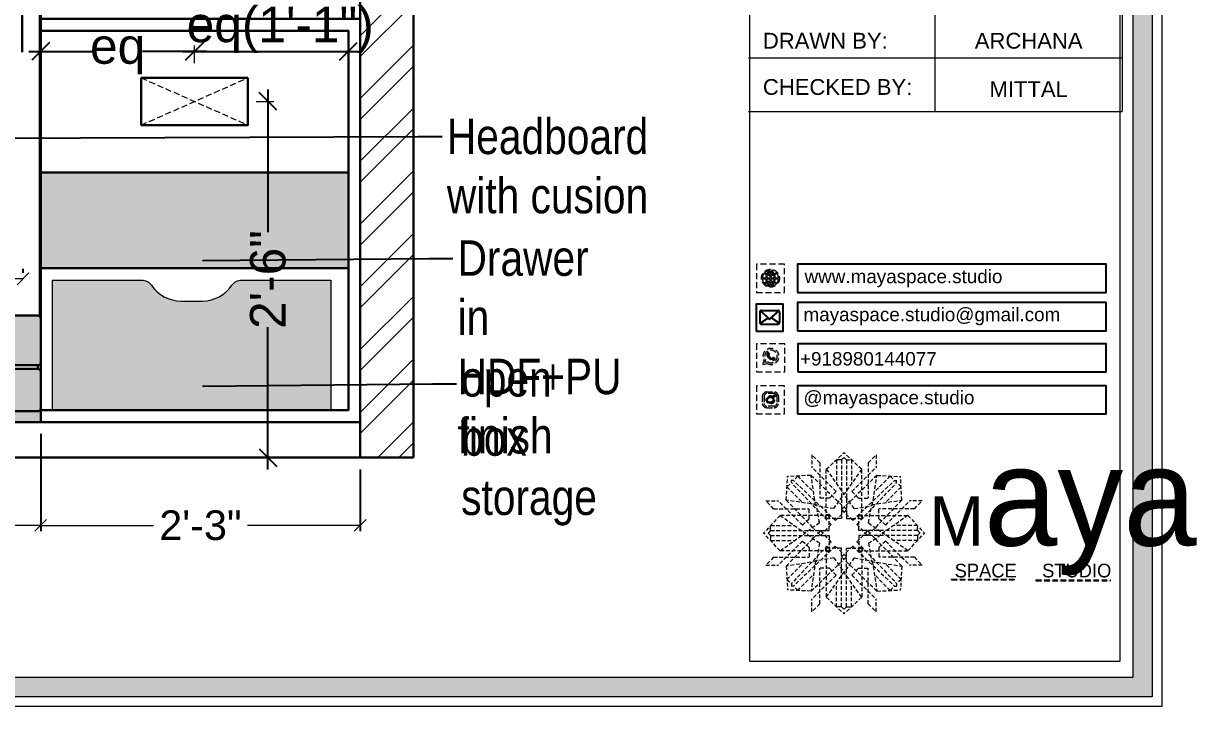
# Model space of a CAD drawing. Header units: millimetres. Extents: x 56222 to 3066687, y -650199 to -121287.
# Drawn here: x 134833.8 to 134932.9, y -182930.5 to -182872.8 of the extents above; entities that cross this region are included whole.
import ezdxf
from ezdxf import colors
from ezdxf.entities.mleader import LeaderData, LeaderLine
from ezdxf.enums import TextEntityAlignment as Align
from ezdxf.math import Vec2, Vec3

# ---------------------------------------------------------------- set-up
doc = ezdxf.new("R2010")
doc.units = ezdxf.units.MM
doc.header["$MEASUREMENT"] = 0
doc.header["$PDMODE"] = 35
for name, pattern in [('DASHED', [0.75, 0.5, -0.25]), ('DASHED2', [0.375, 0.25, -0.125]), ('DASHEDX2', [1.5, 1, -0.5])]:
    doc.linetypes.add(name, pattern=pattern)
doc.layers.get('Defpoints').update_dxf_attribs({"color": 220})
doc.layers.add('AR HATCH-7', color=7, linetype='Continuous')
for name, color, linetype, lineweight in [('dim05', 1, 'Continuous', 13), ('Dimension', 10, 'DASHEDX2', 20), ('el', 7, 'Continuous', 20), ('ELEC-wires', 1, 'DASHED2', 13), ('FURNITURE', 32, 'Continuous', 9), ('NAME PLATE', 7, 'Continuous', 25), ('Text', 7, 'Continuous', 15), ('wall', 7, 'Continuous', 30), ('XX~SLAB ( BEAM )~ ( DIM )', 7, 'Continuous', 9)]:
    doc.layers.add(name, color=color, linetype=linetype, lineweight=lineweight)
doc.styles.add('Arial', font='arial.ttf')
doc.styles.get("Standard").update_dxf_attribs({"font": 'arial.ttf', "height": 6})
doc.styles.add('style4', font='ARIALN.TTF')
doc.dimstyles.new('Archana', dxfattribs={"dimtxt": 3, "dimasz": 1.5, "dimexe": 0.5, "dimexo": 0.5, "dimgap": 0, "dimtad": 0, "dimzin": 0, "dimdsep": 46, "dimlunit": 4, "dimtxsty": 'Arial', "dimblk": 'OBLIQUE', "dimcen": 0, "dimdle": 1, "dimclrd": 1, "dimclre": 1, "dimclrt": 5, "dimadec": 0, "dimazin": 0, "dimtfac": 1, "dimtofl": 0, "dimtmove": 1, "dimatfit": 3, "dimfxl": 1, "dimfxlon": 1, "dimtolj": 1, "dimtzin": 0, "dimlwd": 25, "dimlwe": -1, "dimarcsym": 0})
doc.dimstyles.new('ISO-25', dxfattribs={"dimtxt": 2.5, "dimasz": 1, "dimexe": 0.5, "dimexo": 1, "dimtad": 0, "dimdec": 1, "dimlunit": 4, "dimtxsty": 'Standard', "dimblk": 'OBLIQUE', "dimcen": 2.5, "dimclrd": 1, "dimclre": 1, "dimclrt": 5, "dimadec": 0, "dimazin": 0, "dimtfac": 1, "dimtdec": 1, "dimtmove": 0, "dimatfit": 3, "dimfxl": 1, "dimlwd": -1, "dimarcsym": 0})

# ---------------------------------------------------------------- blocks, each defined once
blk = doc.blocks.new('_Oblique')
at = {"layer": 'wall', "color": 0, "lineweight": -2}
blk.add_line((-0.5, -0.5), (0.5, 0.5), dxfattribs=at)
blk = doc.blocks.new('*D141')
at = {"layer": 'Defpoints', "color": 0, "lineweight": 30, "transparency": 16777216}
for p in [(134766.283, -182906.491), (134835.283, -182906.491), (134835.283, -182915.213)]:
    blk.add_point(p, dxfattribs=at)
at = {"layer": 'dim05', "color": 1, "linetype": 'Continuous', "lineweight": -2, "transparency": 16777216}
for p, q in [((134766.283, -182907.491), (134766.283, -182915.713)), ((134835.283, -182907.491), (134835.283, -182915.713))]:
    blk.add_line(p, q, dxfattribs=at)
at = {"layer": 'dim05', "color": 1, "linetype": 'Continuous', "transparency": 16777216}
for p, q in [((134766.283, -182915.213), (134796.835, -182915.213)), ((134835.283, -182915.213), (134804.73, -182915.213))]:
    blk.add_line(p, q, dxfattribs=at)
at = {"layer": 'dim05', "color": 1, "transparency": 16777216, "rotation": 180}
blk.add_blockref('_Oblique', (134766.283, -182915.213), dxfattribs=at)
at = {"layer": 'dim05', "color": 1, "transparency": 16777216}
blk.add_blockref('_Oblique', (134835.283, -182915.213), dxfattribs=at)
at = {"layer": 'dim05', "color": 5, "lineweight": 25, "transparency": 16777216, "insert": (134800.783, -182915.213), "char_height": 2.5, "attachment_point": 5, "style": 'Arial'}
blk.add_mtext('5\'-9"', dxfattribs=at)
blk = doc.blocks.new('*D142')
at = {"layer": 'Defpoints', "color": 0, "lineweight": 30, "transparency": 16777216}
for p in [(134835.283, -182906.491), (134862.258, -182909.491), (134862.258, -182915.213)]:
    blk.add_point(p, dxfattribs=at)
at = {"layer": 'dim05', "color": 1, "linetype": 'Continuous', "lineweight": -2, "transparency": 16777216}
for p, q in [((134835.283, -182907.491), (134835.283, -182915.713)), ((134862.258, -182910.491), (134862.258, -182915.713))]:
    blk.add_line(p, q, dxfattribs=at)
at = {"layer": 'dim05', "color": 1, "linetype": 'Continuous', "transparency": 16777216}
for p, q in [((134835.283, -182915.213), (134844.801, -182915.213)), ((134862.258, -182915.213), (134852.74, -182915.213))]:
    blk.add_line(p, q, dxfattribs=at)
at = {"layer": 'dim05', "color": 1, "transparency": 16777216, "rotation": 180}
blk.add_blockref('_Oblique', (134835.283, -182915.213), dxfattribs=at)
at = {"layer": 'dim05', "color": 1, "transparency": 16777216}
blk.add_blockref('_Oblique', (134862.258, -182915.213), dxfattribs=at)
at = {"layer": 'dim05', "color": 5, "lineweight": 25, "transparency": 16777216, "insert": (134848.77, -182915.213), "char_height": 2.5, "attachment_point": 5, "style": 'Arial'}
blk.add_mtext('2\'-3"', dxfattribs=at)
blk = doc.blocks.new('*D162')
at = {"layer": 'Defpoints', "color": 0, "lineweight": 30, "transparency": 16777216}
for p in [(134767.849, -182894.004, 0), (134833.783, -182894.384), (134833.783, -182894.538)]:
    blk.add_point(p, dxfattribs=at)
at = {"layer": 'dim05', "color": 1, "linetype": 'Continuous', "lineweight": -2, "transparency": 16777216}
for p, q in [((134833.783, -182893.538), (134833.783, -182893.884)), ((134767.849, -182895.004), (134767.849, -182894.884))]:
    blk.add_line(p, q, dxfattribs=at)
at = {"layer": 'dim05', "color": 1, "linetype": 'Continuous', "transparency": 16777216}
for p, q in [((134767.849, -182894.384), (134796.868, -182894.384)), ((134833.783, -182894.384), (134804.764, -182894.384))]:
    blk.add_line(p, q, dxfattribs=at)
at = {"layer": 'dim05', "color": 1, "transparency": 16777216, "rotation": 180}
blk.add_blockref('_Oblique', (134767.849, -182894.384), dxfattribs=at)
at = {"layer": 'dim05', "color": 1, "transparency": 16777216}
blk.add_blockref('_Oblique', (134833.783, -182894.384), dxfattribs=at)
at = {"layer": 'dim05', "color": 5, "lineweight": 25, "transparency": 16777216, "insert": (134800.816, -182894.384), "char_height": 2.5, "attachment_point": 5, "style": 'Arial'}
blk.add_mtext('5\'-6"', dxfattribs=at)
blk = doc.blocks.new('FSFSF')
at = {"color": 42, "lineweight": 5, "true_color": 0xe0ac11}
for p, q in [((28603.86, 139.69), (28608.58, 144.08)), ((28613.31, 139.69), (28608.58, 144.08)), ((28600.03, 143.51), (28600.03, 140.16)), ((28602.15, 141.41), (28600.03, 143.51)), ((28602.15, 141.41), (28602.15, 131.95)), ((28607.9, 142.22), (28606.58, 142.22)), ((28606.58, 142.22), (28606.58, 135.84)), ((28607.9, 142.22), (28608.58, 142.85)), ((28607.9, 142.22), (28607.9, 126.58)), ((28609.27, 142.22), (28608.59, 142.85)), ((28609.27, 142.22), (28609.27, 126.58)), ((28609.27, 142.22), (28610.59, 142.22)), ((28610.59, 142.22), (28610.59, 135.84)), ((28615.02, 141.41), (28617.14, 143.51)), ((28615.02, 141.41), (28615.02, 131.95)), ((28617.14, 143.51), (28617.14, 140.16)), ((28593.19, 131.45), (28593.54, 137.71)), ((28599.8, 138.06), (28593.54, 137.71)), ((28596.24, 137.86), (28595.12, 136.69)), ((28596.24, 137.86), (28600.47, 133.65)), ((28601.03, 130), (28599.8, 138.06)), ((28599.8, 138.05), (28608.58, 129.56)), ((28606.47, 133.76), (28600.03, 140.16)), ((28603.86, 126.58), (28603.86, 139.69)), ((28603.86, 139.69), (28608.58, 133.02)), ((28613.31, 139.69), (28608.59, 133.02)), ((28617.37, 138.05), (28608.59, 129.56)), ((28610.7, 133.76), (28617.14, 140.16)), ((28613.31, 126.58), (28613.31, 139.69)), ((28616.14, 130), (28617.37, 138.06)), ((28620.93, 137.86), (28616.7, 133.65)), ((28617.37, 138.06), (28623.63, 137.71)), ((28620.93, 137.86), (28622.05, 136.69)), ((28624, 131.45), (28623.65, 137.71)), ((28593.39, 135), (28594.56, 136.12)), ((28593.39, 135), (28597.6, 130.78)), ((28595.12, 136.69), (28594.53, 136.69)), ((28594.56, 136.12), (28594.56, 136.71)), ((28605.17, 124.98), (28594.56, 136.12)), ((28606.27, 126.08), (28595.12, 136.69)), ((28610.9, 126.08), (28622.05, 136.69)), ((28612.02, 124.98), (28622.62, 136.12)), ((28623.8, 135), (28619.59, 130.78)), ((28622.05, 136.69), (28622.64, 136.69)), ((28622.62, 136.12), (28622.62, 136.71)), ((28623.8, 135), (28622.62, 136.12)), ((28593.19, 131.45), (28601.69, 122.67)), ((28601.25, 130.22), (28593.19, 131.45)), ((28604.75, 131.95), (28602.15, 131.95)), ((28606.47, 133.76), (28604.75, 131.95)), ((28605.86, 129.18), (28608.58, 133.02)), ((28611.31, 129.18), (28608.59, 133.02)), ((28610.7, 133.76), (28612.42, 131.95)), ((28612.42, 131.95), (28615.02, 131.95)), ((28623.99, 131.45), (28615.5, 122.67)), ((28615.94, 130.22), (28624, 131.45)), ((28587.73, 131.22), (28591.08, 131.22)), ((28589.84, 129.1), (28587.73, 131.22)), ((28589.84, 129.1), (28599.29, 129.1)), ((28597.49, 124.78), (28591.08, 131.22)), ((28599.29, 126.5), (28599.29, 129.1)), ((28605.86, 129.18), (28601.03, 130)), ((28602.07, 125.39), (28601.25, 130.22)), ((28606.27, 126.08), (28608.58, 128.27)), ((28607.9, 128.92), (28608.58, 129.56)), ((28607.9, 128.92), (28608.58, 128.27)), ((28609.27, 128.92), (28608.59, 129.56)), ((28609.27, 128.92), (28608.59, 128.27)), ((28610.9, 126.08), (28608.59, 128.27)), ((28611.31, 129.18), (28616.14, 130)), ((28615.12, 125.39), (28615.94, 130.22)), ((28627.34, 129.1), (28617.89, 129.1)), ((28617.89, 126.5), (28617.89, 129.1)), ((28619.7, 124.78), (28626.1, 131.22)), ((28629.45, 131.22), (28626.1, 131.22)), ((28627.34, 129.1), (28629.45, 131.22)), ((28591.56, 127.39), (28587.17, 122.66)), ((28604.66, 127.39), (28591.56, 127.39)), ((28591.56, 127.39), (28598.23, 122.67)), ((28597.49, 124.78), (28599.29, 126.5)), ((28602.07, 125.39), (28598.23, 122.67)), ((28603.68, 126.54), (28603.68, 127.39)), ((28604.66, 126.54), (28603.68, 126.54)), ((28604.71, 127.57), (28603.86, 127.57)), ((28607.9, 126.58), (28603.86, 126.58)), ((28604.66, 123.35), (28604.66, 127.39)), ((28604.7, 126.58), (28604.71, 127.57)), ((28609.27, 126.58), (28613.31, 126.58)), ((28612.46, 126.58), (28612.46, 127.57)), ((28612.46, 127.57), (28613.31, 127.57)), ((28612.52, 123.35), (28612.52, 127.39)), ((28612.52, 127.39), (28625.63, 127.39)), ((28612.52, 126.54), (28613.51, 126.54)), ((28613.51, 126.54), (28613.51, 127.39)), ((28615.12, 125.39), (28618.96, 122.67)), ((28619.7, 124.78), (28617.89, 126.5)), ((28625.63, 127.39), (28618.96, 122.67)), ((28625.63, 127.39), (28630.02, 122.66)), ((28591.56, 117.94), (28587.17, 122.66)), ((28589.03, 123.35), (28588.4, 122.67)), ((28589.03, 121.98), (28588.4, 122.65)), ((28589.03, 123.35), (28589.03, 124.67)), ((28589.03, 124.67), (28595.4, 124.67)), ((28589.03, 123.35), (28604.66, 123.35)), ((28589.03, 121.98), (28604.66, 121.98)), ((28589.03, 121.98), (28589.03, 120.66)), ((28591.56, 117.94), (28598.23, 122.65)), ((28593.19, 113.88), (28601.69, 122.65)), ((28602.07, 119.94), (28598.23, 122.65)), ((28602.33, 123.35), (28601.69, 122.67)), ((28602.33, 121.98), (28601.69, 122.65)), ((28602.33, 123.35), (28602.97, 122.67)), ((28602.33, 121.98), (28602.97, 122.65)), ((28605.17, 124.98), (28602.97, 122.67)), ((28605.17, 120.35), (28602.97, 122.65)), ((28604.66, 121.98), (28604.66, 117.94)), ((28612.02, 124.98), (28614.21, 122.67)), ((28612.02, 120.35), (28614.21, 122.65)), ((28628.16, 123.35), (28612.52, 123.35)), ((28612.52, 121.98), (28612.52, 117.94)), ((28628.16, 121.98), (28612.52, 121.98)), ((28614.85, 123.35), (28614.21, 122.67)), ((28614.85, 121.98), (28614.21, 122.65)), ((28614.85, 123.35), (28615.5, 122.67)), ((28614.85, 121.98), (28615.5, 122.65)), ((28615.12, 119.94), (28618.96, 122.65)), ((28623.99, 113.88), (28615.5, 122.65)), ((28625.63, 117.94), (28618.96, 122.65)), ((28628.16, 124.67), (28621.78, 124.67)), ((28625.63, 117.94), (28630.02, 122.66)), ((28628.16, 123.35), (28628.16, 124.67)), ((28628.16, 123.35), (28628.78, 122.67)), ((28628.16, 121.98), (28628.78, 122.65)), ((28628.16, 121.98), (28628.16, 120.66)), ((28589.03, 120.66), (28595.4, 120.66)), ((28597.49, 120.54), (28591.08, 114.11)), ((28605.17, 120.35), (28594.56, 109.2)), ((28606.27, 119.15), (28595.12, 108.54)), ((28597.49, 120.54), (28599.29, 118.83)), ((28599.29, 118.83), (28599.29, 116.23)), ((28602.07, 119.94), (28601.25, 115.1)), ((28606.27, 119.15), (28608.58, 116.96)), ((28610.9, 119.15), (28608.59, 116.96)), ((28610.9, 119.15), (28622.05, 108.54)), ((28612.02, 120.35), (28622.62, 109.2)), ((28615.12, 119.94), (28615.94, 115.1)), ((28619.7, 120.54), (28617.89, 118.83)), ((28617.89, 118.83), (28617.89, 116.23)), ((28619.7, 120.54), (28626.1, 114.11)), ((28628.16, 120.66), (28621.78, 120.66)), ((28589.84, 116.23), (28587.73, 114.11)), ((28589.84, 116.23), (28599.29, 116.23)), ((28604.66, 117.94), (28591.56, 117.94)), ((28605.86, 116.05), (28601.03, 115.23)), ((28604.66, 118.78), (28603.68, 118.78)), ((28603.68, 118.78), (28603.68, 117.94)), ((28607.9, 118.65), (28603.86, 118.65)), ((28603.86, 118.65), (28603.86, 105.54)), ((28604.71, 117.66), (28603.86, 117.66)), ((28604.7, 118.65), (28604.71, 117.66)), ((28605.86, 116.05), (28608.58, 112.21)), ((28607.9, 103.01), (28607.9, 118.65)), ((28607.9, 116.31), (28608.58, 116.96)), ((28607.9, 116.31), (28608.58, 115.67)), ((28609.27, 116.31), (28608.59, 116.96)), ((28609.27, 116.31), (28608.59, 115.67)), ((28611.31, 116.05), (28608.59, 112.21)), ((28609.27, 118.65), (28613.31, 118.65)), ((28609.27, 103.01), (28609.27, 118.65)), ((28611.31, 116.05), (28616.14, 115.23)), ((28612.46, 118.65), (28612.46, 117.66)), ((28612.46, 117.66), (28613.31, 117.66)), ((28612.52, 118.78), (28613.51, 118.78)), ((28612.52, 117.94), (28625.63, 117.94)), ((28613.31, 118.65), (28613.31, 105.54)), ((28613.51, 118.78), (28613.51, 117.94)), ((28627.34, 116.23), (28617.89, 116.23)), ((28627.34, 116.23), (28629.45, 114.11)), ((28587.73, 114.11), (28591.08, 114.11)), ((28601.25, 115.1), (28593.19, 113.87)), ((28593.19, 113.87), (28593.54, 107.62)), ((28593.39, 110.32), (28597.6, 114.55)), ((28599.8, 107.17), (28608.58, 115.67)), ((28601.03, 115.23), (28599.8, 107.17)), ((28602.15, 103.82), (28602.15, 113.27)), ((28604.75, 113.27), (28602.15, 113.27)), ((28606.47, 111.47), (28604.75, 113.27)), ((28617.37, 107.17), (28608.59, 115.67)), ((28610.7, 111.47), (28612.42, 113.27)), ((28612.42, 113.27), (28615.02, 113.27)), ((28615.02, 103.82), (28615.02, 113.27)), ((28615.94, 115.1), (28624, 113.87)), ((28616.14, 115.23), (28617.37, 107.17)), ((28623.8, 110.32), (28619.59, 114.55)), ((28624, 113.87), (28623.65, 107.62)), ((28629.45, 114.11), (28626.1, 114.11)), ((28593.39, 110.32), (28594.56, 109.2)), ((28596.24, 107.37), (28600.47, 111.58)), ((28606.47, 111.47), (28600.03, 105.07)), ((28603.86, 105.54), (28608.58, 112.21)), ((28613.31, 105.54), (28608.59, 112.21)), ((28610.7, 111.47), (28617.14, 105.07)), ((28620.93, 107.37), (28616.7, 111.58)), ((28623.8, 110.32), (28622.62, 109.2)), ((28599.8, 107.17), (28593.54, 107.52)), ((28595.12, 108.54), (28594.53, 108.54)), ((28594.56, 109.2), (28594.56, 108.61)), ((28596.24, 107.37), (28595.12, 108.54)), ((28606.58, 103.01), (28606.58, 109.38)), ((28610.59, 103.01), (28610.59, 109.38)), ((28617.37, 107.17), (28623.63, 107.52)), ((28620.93, 107.37), (28622.05, 108.54)), ((28622.05, 108.54), (28622.64, 108.54)), ((28622.62, 109.2), (28622.62, 108.61)), ((28600.03, 101.71), (28600.03, 105.07)), ((28602.15, 103.82), (28600.03, 101.71)), ((28603.86, 105.54), (28608.58, 101.15)), ((28613.31, 105.54), (28608.58, 101.15)), ((28615.02, 103.82), (28617.14, 101.71)), ((28617.14, 101.71), (28617.14, 105.07)), ((28607.9, 103.01), (28606.58, 103.01)), ((28607.9, 103.01), (28608.58, 102.38)), ((28609.27, 103.01), (28608.59, 102.38)), ((28609.27, 103.01), (28610.59, 103.01))]:
    blk.add_line(p, q, dxfattribs=at)
blk = doc.blocks.new('hgwg')
at = {"layer": 'Dimension', "true_color": 0xd39e00}
h = blk.add_hatch(color=42, dxfattribs=at)
h.dxf.hatch_style = 1
h.paths.add_polyline_path([(27505.71, 45.05), (27494.27, 45.05), (27494.27, 44.9), (27505.71, 44.9)])
h = blk.add_hatch(color=42, dxfattribs=at)
h.dxf.hatch_style = 1
h.paths.add_polyline_path([(27523.3, 44.9), (27509.68, 44.9), (27509.68, 44.75), (27523.3, 44.75)])
at = {"layer": 'Dimension', "color": 42, "true_color": 0xd39e00}
for p, q in [((27494.27, 45.05), (27505.71, 45.05)), ((27494.27, 44.9), (27494.27, 45.05)), ((27505.71, 45.05), (27505.71, 44.9)), ((27494.27, 44.9), (27505.71, 44.9)), ((27509.68, 44.9), (27523.3, 44.9)), ((27509.68, 44.9), (27509.68, 44.75)), ((27509.68, 44.75), (27523.3, 44.75)), ((27523.3, 44.75), (27523.3, 44.9))]:
    blk.add_line(p, q, dxfattribs=at)
at = {"layer": 'Dimension', "color": 42, "true_color": 0xd39e00, "attachment_point": 1}
for s, width, insert, char_height in [('{\\fCinzel|b0|i0|c0|p2;\\H1.5x;M\\fAmsterdam One|b0|i0|c0|p2;\\H2x;aya}', 85.3277, (27490.17, 69.17), 6), ('{\\fCinzel|b0|i0|c0|p0;SPACE     STUDIO}', 66.129, (27494.83, 47.86), 2.5)]:
    blk.add_mtext_dynamic_manual_height_columns(s, width=width, gutter_width=30, heights=[0], dxfattribs=dict(at, insert=insert, char_height=char_height))
blk = doc.blocks.new('QEGW4TG')
at = {"layer": 'Dimension', "true_color": 0x000000}
h = blk.add_hatch(color=18, dxfattribs=at)
h.dxf.hatch_style = 1
h.paths.add_polyline_path([(2.69, 1.93, 0.170513), (2.95, 1.97, 0.190337), (3.11, 2.18, 0.316231), (3.07, 2.28), (2.79, 2.37, 0.273721), (2.69, 2.34, 0.040749), (2.63, 2.27, -0.441282), (2.53, 2.25, -0.11828), (2.06, 2.64, -0.441282), (2.07, 2.74, 0.040749), (2.13, 2.81, 0.290083), (2.14, 2.92), (2.01, 3.18, 0.316231), (1.91, 3.2, 0.190337), (1.73, 3, 0.170513), (1.72, 2.74, 0.252784)], flags=0)
h.paths.add_polyline_path([(1.19, 1.98), (1.03, 1.3, 0.550912), (1.11, 1.23), (1.75, 1.39, 6.344125)])
h.paths.add_polyline_path([(1.81, 1.7), (1.4, 1.6), (1.5, 2.03, -9.071339)], flags=16)
h.paths.add_polyline_path([(3.11, 2.16, -0.17811), (2.95, 1.97, -0.170513), (2.69, 1.93, -0.252784), (1.72, 2.74, -0.170513), (1.73, 3, -0.17811), (1.89, 3.19, -0.370089), (2.01, 3.18), (2.14, 2.92, -0.307185), (2.13, 2.8, -0.041087), (2.06, 2.73, 0.321676), (2.05, 2.65, 0.126524), (2.55, 2.24, 0.312216), (2.62, 2.26, -0.041087), (2.68, 2.34, -0.290673), (2.79, 2.37), (3.07, 2.28, -0.370089)], flags=0)
h = blk.add_hatch(color=18, dxfattribs=at)
h.dxf.hatch_style = 1
h.paths.add_polyline_path([(2.79, 2.37, 0.273721), (2.69, 2.34, 0.040749), (2.63, 2.27, -0.441282), (2.53, 2.25, -0.11828), (2.06, 2.64, -0.441282), (2.07, 2.74, 0.040749), (2.13, 2.81, 0.290083), (2.14, 2.92), (2.01, 3.18, 0.316231), (1.91, 3.2, 0.190337), (1.73, 3, 0.170513), (1.72, 2.74, 0.252784), (2.69, 1.93, 0.170513), (2.95, 1.97, 0.190337), (3.11, 2.18, 0.316231), (3.07, 2.28)])
for p, q in [((1.19, 1.98), (1.03, 1.3)), ((1.5, 2.03), (1.4, 1.6)), ((2.01, 3.18), (2.14, 2.92)), ((3.07, 2.28), (2.8, 2.36)), ((1.1, 1.23), (1.75, 1.39)), ((1.4, 1.6), (1.81, 1.7))]:
    blk.add_line(p, q)
blk.add_lwpolyline([(0, 0), (4.68, 0), (4.68, 4.68), (0, 4.68)], close=True)
for centre, radius, start, end in [((2.39, 2.56), 1.34, 241.4727, 205.6422), ((2.39, 2.56), 1.04, 235.9962, 210.8333), ((2.09, 2.87), 0.39, 159.7007, 198.4072), ((2.96, 3.23), 1.33, 201.4218, 258.1669), ((2.07, 2.87), 0.364, 118.9685, 159.3648), ((1.94, 3.12), 0.0896, 41.8985, 123.1344), ((2.11, 2.68), 0.066, 135.9932, 224.8892), ((1.67, 3.16), 0.586, 312.4617, 321.8728), ((3.12, 3.42), 1.31, 216.5455, 243.5279), ((2.05, 2.87), 0.104, 320.3924, 28.6971), ((2.57, 2.3), 0.066, 234.2482, 323.1441), ((3.11, 1.94), 0.586, 137.2645, 146.6756), ((2.76, 2.27), 0.104, 70.4402, 138.745), ((2.75, 2.31), 0.39, 260.7301, 299.4366), ((2.76, 2.29), 0.364, 299.7725, 340.1688), ((3.03, 2.2), 0.0896, 336.0029, 57.2388), ((1.09, 1.29), 0.0598, 164.8483, 282.1458)]:
    blk.add_arc(centre, radius, start, end)
blk = doc.blocks.new('ASGERG')
at = {"layer": 'Dimension', "true_color": 0x000000}
h = blk.add_hatch(color=18, dxfattribs=at)
h.dxf.hatch_style = 1
h.paths.add_polyline_path([(0.99, 1.7, 0.353872), (1.69, 1.03), (2.96, 1.03, 0.353872), (3.66, 1.7), (3.66, 2.99, 0.353872), (2.96, 3.67), (1.69, 3.67, 0.353872), (0.99, 2.99)])
h.paths.add_polyline_path([(1.27, 2.97, -0.353872), (1.72, 3.4), (2.94, 3.4, -0.353872), (3.38, 2.97), (3.38, 1.72, -0.353872), (2.94, 1.3), (1.72, 1.3, -0.353872), (1.27, 1.72)], flags=16)
h.paths.add_polyline_path([(3.02, 2.35, -1), (1.64, 2.35, -1)], flags=0)
h.paths.add_polyline_path([(2.74, 2.35, -1), (1.92, 2.35, -1)], flags=0)
h.paths.add_polyline_path([(2.86, 3.02, -1), (3.19, 3.02, -1)], flags=0)
h.paths.add_polyline_path([(1.64, 2.35, 1), (3.02, 2.35, 1)], flags=0)
h = blk.add_hatch(color=18, dxfattribs=at)
h.dxf.hatch_style = 1
h.paths.add_polyline_path([(1.64, 2.35, 1), (3.02, 2.35, 1)])
h.paths.add_polyline_path([(2.74, 2.35, -1), (1.92, 2.35, -1)], flags=16)
h = blk.add_hatch(color=18, dxfattribs=at)
h.dxf.hatch_style = 1
h.paths.add_polyline_path([(3.19, 3.02, 1), (2.86, 3.02, 1)])
for p, q in [((0.99, 2.99), (0.99, 1.7)), ((1.27, 2.97), (1.27, 1.72)), ((1.69, 3.67), (2.96, 3.67)), ((2.94, 3.4), (1.72, 3.4)), ((3.38, 2.97), (3.38, 1.72)), ((3.66, 2.99), (3.66, 1.7)), ((1.69, 1.03), (2.96, 1.03)), ((2.94, 1.3), (1.72, 1.3))]:
    blk.add_line(p, q)
blk.add_lwpolyline([(0, 0), (4.68, 0), (4.68, 4.68), (0, 4.68)], close=True)
for centre, radius in [((2.33, 2.35), 0.694), ((2.33, 2.35), 0.414), ((3.02, 3.02), 0.168)]:
    blk.add_circle(centre, radius)
for centre, radius, start, end in [((1.76, 2.89), 0.778, 94.8631, 172.8127), ((1.76, 2.91), 0.491, 94.8631, 172.8127), ((2.9, 2.91), 0.491, 7.1873, 85.1369), ((2.89, 2.89), 0.778, 7.1873, 85.1369), ((1.76, 1.8), 0.778, 187.1873, 265.1369), ((1.76, 1.78), 0.491, 187.1873, 265.1369), ((2.9, 1.78), 0.491, 274.8631, 352.8127), ((2.89, 1.8), 0.778, 274.8631, 352.8127)]:
    blk.add_arc(centre, radius, start, end)
blk = doc.blocks.new('DTGWEGEARG')
at = {"layer": 'Dimension', "true_color": 0x000000}
h = blk.add_hatch(color=18, dxfattribs=at)
h.dxf.hatch_style = 1
h.paths.add_polyline_path([(3.83, 2.34, 1), (0.85, 2.34, 1)])
h.paths.add_polyline_path([(2.51, 1.01, 0.105795), (2.96, 1.58, -0.055205), (3.3, 1.41, -0.169822)], flags=16)
h.paths.add_polyline_path([(2.41, 1.12), (2.41, 1.69, -0.058279), (2.81, 1.63, -0.103353)], flags=16)
h.paths.add_polyline_path([(2.26, 1.13, -0.101741), (1.87, 1.63, -0.057171), (2.26, 1.69)], flags=16)
h.paths.add_polyline_path([(2.17, 1.01, -0.169822), (1.38, 1.41, -0.055205), (1.72, 1.58, 0.105795)], flags=16)
h.paths.add_polyline_path([(3.02, 1.72, 0.081336), (3.13, 2.27), (3.68, 2.27, -0.152069), (3.4, 1.52, 0.05687)], flags=16)
h.paths.add_polyline_path([(2.87, 1.77, 0.061945), (2.41, 1.84), (2.41, 2.27), (2.98, 2.27, -0.081344)], flags=16)
h.paths.add_polyline_path([(2.26, 1.84, 0.060923), (1.8, 1.77, -0.081344), (1.7, 2.27), (2.26, 2.27)], flags=16)
h.paths.add_polyline_path([(1.66, 1.72, 0.05687), (1.28, 1.52, -0.152069), (1, 2.27), (1.55, 2.27, 0.081336)], flags=16)
h.paths.add_polyline_path([(2.41, 2.42), (2.41, 2.83, 0.061945), (2.87, 2.91, -0.080009), (2.98, 2.42)], flags=16)
h.paths.add_polyline_path([(3.13, 2.42, 0.080116), (3.02, 2.96, 0.05687), (3.4, 3.16, 0.028258), (3.3, 3.27, -0.055205), (2.96, 3.1, 0.105795), (2.51, 3.67, -0.36029), (3.68, 2.42)], flags=16)
h.paths.add_polyline_path([(2.26, 2.42), (1.7, 2.42, -0.080009), (1.8, 2.91, 0.060923), (2.26, 2.84)], flags=16)
h.paths.add_polyline_path([(1.55, 2.42), (1, 2.42, -0.150466), (1.28, 3.16, 0.05687), (1.66, 2.96, 0.080116)], flags=16)
h.paths.add_polyline_path([(2.41, 2.98), (2.41, 3.56, -0.103353), (2.81, 3.05, -0.058279)], flags=16)
h.paths.add_polyline_path([(2.26, 2.99, -0.057171), (1.87, 3.05, -0.101741), (2.26, 3.55)], flags=16)
h.paths.add_polyline_path([(1.72, 3.1, -0.055205), (1.38, 3.27, -0.169822), (2.17, 3.67, 0.105795)], flags=16)
blk.add_lwpolyline([(0, 0), (4.68, 0), (4.68, 4.68), (0, 4.68)], close=True)
at = {"layer": 'Dimension', "color": 18, "true_color": 0x000000}
for p, q in [((1, 2.42), (1.55, 2.42)), ((1, 2.27), (1.55, 2.27)), ((1.7, 2.42), (2.26, 2.42)), ((1.7, 2.27), (2.26, 2.27)), ((2.26, 3.55), (2.26, 2.99)), ((2.26, 2.84), (2.26, 2.42)), ((2.26, 2.27), (2.26, 1.84)), ((2.41, 3.56), (2.41, 2.98)), ((2.41, 2.83), (2.41, 2.42)), ((2.41, 2.42), (2.98, 2.42)), ((2.41, 2.27), (2.98, 2.27)), ((2.41, 2.27), (2.41, 1.84)), ((3.13, 2.42), (3.68, 2.42)), ((3.13, 2.27), (3.68, 2.27)), ((2.26, 1.69), (2.26, 1.13)), ((2.41, 1.69), (2.41, 1.12))]:
    blk.add_line(p, q, dxfattribs=at)
blk.add_circle((2.34, 2.34), 1.49, dxfattribs=at)
for centre, radius, start, end in [((2.34, 2.34), 1.34, 142.3819, 176.6093), ((2.34, 2.34), 1.34, 183.0315, 217.6181), ((2.34, 4.74), 1.9, 236.1399, 249.1595), ((2.34, 2.34), 1.34, 97.3549, 135.9073), ((2.34, 4.74), 1.75, 236.7417, 249.3811), ((3.28, 2.34), 1.73, 159.0567, 177.3789), ((3.28, 2.34), 1.73, 182.3435, 200.9433), ((3.28, 2.34), 1.58, 158.8325, 177.1302), ((3.28, 2.34), 1.58, 182.5658, 201.1675), ((3.28, 2.34), 1.73, 129.9301, 154.0867), ((2.34, 4.74), 1.9, 253.6799, 267.6253), ((3.28, 2.34), 1.58, 130.1073, 153.3446), ((2.34, 4.74), 1.75, 254.3336, 267.422), ((1.4, 2.34), 1.58, 26.6554, 50.2584), ((2.34, 4.74), 1.75, 272.3248, 285.6664), ((2.34, 4.74), 1.9, 272.1415, 286.3201), ((2.34, 2.34), 1.34, 3.3907, 82.6451), ((1.4, 2.34), 1.73, 25.9133, 50.0699), ((1.4, 2.34), 1.58, 2.8698, 21.1675), ((1.4, 2.34), 1.58, 338.8325, 357.4342), ((2.34, 4.74), 1.75, 290.6189, 303.2583), ((2.34, 4.74), 1.9, 290.8405, 303.8601), ((1.4, 2.34), 1.73, 2.6211, 20.9433), ((1.4, 2.34), 1.73, 339.0567, 357.6565), ((2.34, 2.34), 1.34, 322.3819, 356.9685), ((2.34, -0.06), 1.9, 110.8405, 123.8601), ((2.34, -0.06), 1.75, 110.6189, 123.2583), ((2.34, 2.34), 1.34, 224.0927, 262.6451), ((3.28, 2.34), 1.73, 205.9133, 230.0699), ((2.34, -0.06), 1.9, 92.3747, 106.3201), ((2.34, -0.06), 1.75, 92.578, 105.6664), ((3.28, 2.34), 1.58, 206.6554, 229.8927), ((2.34, -0.06), 1.9, 73.6799, 87.8585), ((2.34, -0.06), 1.75, 74.3336, 87.6752), ((1.4, 2.34), 1.58, 309.7416, 333.3446), ((1.4, 2.34), 1.73, 309.9301, 334.0867), ((2.34, 2.34), 1.34, 277.3549, 315.9073), ((2.34, -0.06), 1.75, 56.7417, 69.3811), ((2.34, -0.06), 1.9, 56.1399, 69.1595)]:
    blk.add_arc(centre, radius, start, end, dxfattribs=at)
blk = doc.blocks.new('6616')
at = {"color": 242, "linetype": 'DASHED', "true_color": 0xcd2027}
for p, q in [((386784.791, -36915.771), (386775.784, -36911.784)), ((386784.791, -36911.784), (386775.784, -36915.771))]:
    blk.add_line(p, q, dxfattribs=at)
at = {"layer": 'ELEC-wires', "color": 5, "linetype": 'ByBlock', "lineweight": 30, "ltscale": 4}
blk.add_lwpolyline([(386775.784, -36911.784), (386784.791, -36911.784), (386784.791, -36915.771), (386775.784, -36915.771)], close=True, dxfattribs=at)
blk = doc.blocks.new('*D445')
at = {"layer": 'Defpoints', "color": 0, "lineweight": 30, "transparency": 16777216}
for p in [(134848.27, -182879.404), (134848.27, -182909.491), (134854.474, -182909.491)]:
    blk.add_point(p, dxfattribs=at)
at = {"layer": 'dim05', "color": 1, "lineweight": 25, "transparency": 16777216}
for p, q in [((134854.474, -182878.404), (134854.474, -182890.435)), ((134854.474, -182910.491), (134854.474, -182898.461))]:
    blk.add_line(p, q, dxfattribs=at)
at = {"layer": 'dim05', "color": 1, "transparency": 16777216}
for p, q in [((134853.474, -182879.404), (134854.974, -182879.404)), ((134853.474, -182909.491), (134854.974, -182909.491))]:
    blk.add_line(p, q, dxfattribs=at)
at = {"layer": 'dim05', "color": 1, "lineweight": 25, "transparency": 16777216, "xscale": 1.5, "yscale": 1.5, "zscale": 1.5}
for p, rotation in [((134854.474, -182879.404), 90), ((134854.474, -182909.491), 270)]:
    blk.add_blockref('_Oblique', p, dxfattribs=dict(at, rotation=rotation))
at = {"layer": 'dim05', "color": 5, "lineweight": 30, "transparency": 16777216, "insert": (134854.474, -182894.448), "char_height": 3, "attachment_point": 5, "rotation": 90, "style": 'Arial'}
blk.add_mtext('\\A1;2\'-6"', dxfattribs=at)
blk = doc.blocks.new('*D446')
at = {"layer": 'Defpoints', "color": 0, "lineweight": 30, "transparency": 16777216}
for p in [(134835.283, -182875.174), (134835.283, -182877.41), (134848.27, -182877.41)]:
    blk.add_point(p, dxfattribs=at)
at = {"layer": 'dim05', "color": 1, "lineweight": 25, "transparency": 16777216}
for p, q in [((134834.283, -182875.174), (134839.673, -182875.174)), ((134849.27, -182875.174), (134843.88, -182875.174))]:
    blk.add_line(p, q, dxfattribs=at)
at = {"layer": 'dim05', "color": 1, "transparency": 16777216}
for p, q in [((134835.283, -182876.174), (134835.283, -182874.674)), ((134848.27, -182876.174), (134848.27, -182874.674))]:
    blk.add_line(p, q, dxfattribs=at)
at = {"layer": 'dim05', "color": 1, "lineweight": 25, "transparency": 16777216, "xscale": 1.5, "yscale": 1.5, "zscale": 1.5, "rotation": 180}
blk.add_blockref('_Oblique', (134835.283, -182875.174), dxfattribs=at)
at = {"layer": 'dim05', "color": 1, "lineweight": 25, "transparency": 16777216, "xscale": 1.5, "yscale": 1.5, "zscale": 1.5}
blk.add_blockref('_Oblique', (134848.27, -182875.174), dxfattribs=at)
at = {"layer": 'dim05', "color": 5, "lineweight": 30, "transparency": 16777216, "insert": (134841.777, -182875.174), "char_height": 3, "attachment_point": 5, "style": 'Arial'}
blk.add_mtext('\\A1;eq', dxfattribs=at)
blk = doc.blocks.new('*D447')
at = {"layer": 'Defpoints', "color": 0, "lineweight": 30, "transparency": 16777216}
for p in [(134861.258, -182875.174), (134848.27, -182877.41), (134861.258, -182877.41)]:
    blk.add_point(p, dxfattribs=at)
at = {"layer": 'dim05', "color": 1, "lineweight": 25, "transparency": 16777216}
blk.add_line((134847.27, -182875.174), (134862.258, -182875.174), dxfattribs=at)
at = {"layer": 'dim05', "color": 1, "transparency": 16777216}
for p, q in [((134848.27, -182876.174), (134848.27, -182874.674)), ((134861.258, -182876.174), (134861.258, -182874.674))]:
    blk.add_line(p, q, dxfattribs=at)
at = {"layer": 'dim05', "color": 1, "lineweight": 25, "transparency": 16777216, "xscale": 1.5, "yscale": 1.5, "zscale": 1.5, "rotation": 180}
blk.add_blockref('_Oblique', (134848.27, -182875.174), dxfattribs=at)
at = {"layer": 'dim05', "color": 1, "lineweight": 25, "transparency": 16777216, "xscale": 1.5, "yscale": 1.5, "zscale": 1.5}
blk.add_blockref('_Oblique', (134861.258, -182875.174), dxfattribs=at)
at = {"layer": 'dim05', "color": 5, "lineweight": 30, "transparency": 16777216, "insert": (134855.504, -182873.351), "char_height": 3, "attachment_point": 5, "style": 'Arial'}
blk.add_mtext('\\A1;eq(1\'-1")', dxfattribs=at)

msp = doc.modelspace()

# ---------------------------------------------------------------- hatches: boundary and pattern name
at = {"layer": 'AR HATCH-7', "lineweight": 9, "true_color": 0x939598}
h = msp.add_hatch(dxfattribs=at)
h.set_pattern_fill('ANSI32', color=252, scale=10)
h.set_pattern_definition([(45, (-163.6517, 298.2893), (-2.65165043, 2.65165043), []), (45, (-161.884, 298.2893), (-2.65165043, 2.65165043), [])])
h.paths.add_polyline_path([(134710.758, -182800.491), (134706.258, -182800.491), (134706.258, -182909.491), (134710.758, -182909.491)])
h.paths.add_polyline_path([(134866.758, -182801.417), (134862.258, -182801.455), (134862.258, -182822.046), (134866.758, -182822.027)])
h.paths.add_polyline_path([(134866.758, -182800.491), (134862.258, -182800.491), (134862.258, -182801.455), (134866.758, -182801.417)])
h.paths.add_polyline_path([(134866.758, -182822.027), (134862.258, -182822.046), (134862.258, -182869.648), (134866.758, -182869.61)])
h.paths.add_polyline_path([(134866.758, -182869.61), (134862.258, -182869.648), (134862.258, -182872.426), (134862.258, -182876.313), (134866.758, -182876.297)])
h.paths.add_polyline_path([(134866.758, -182876.297), (134862.258, -182876.313), (134862.258, -182887.562), (134866.758, -182887.525)])
h.paths.add_polyline_path([(134866.758, -182887.525), (134862.258, -182887.562), (134862.258, -182899.091), (134866.758, -182899.054)])
h.paths.add_polyline_path([(134866.758, -182899.054), (134862.258, -182899.091), (134862.258, -182906.491), (134862.258, -182909.491), (134866.758, -182909.491)])
at = {"layer": 'AR HATCH-7', "lineweight": 30, "true_color": 0xd7ebd2}
h = msp.add_hatch(dxfattribs=at)
h.set_pattern_fill('ANSI31', color=254, scale=12, angle=45)
h.set_pattern_definition([(90, (-262.289, -6.3809), (-1.5, 0), [])])
h.paths.add_polyline_path([(134835.283, -182862.923, 0.561022), (134833.826, -182862.034, -0.437688), (134829.516, -182860.456, 0.666667), (134823.75, -182860.456, -0.666667), (134817.984, -182860.456, 0.666667), (134812.218, -182860.456, -0.666667), (134806.452, -182860.456, 0.666667), (134800.686, -182860.456, -0.666667), (134794.92, -182860.456, 0.666667), (134789.154, -182860.456, -0.666667), (134783.387, -182860.456, 0.666667), (134777.621, -182860.456, -0.666667), (134771.855, -182860.456, 0.666667), (134766.089, -182860.456, -0.666667), (134760.323, -182860.456, 0.666667), (134754.557, -182860.456, -0.666667), (134748.791, -182860.456, 0.666667), (134743.024, -182860.456, -0.437688), (134738.715, -182862.034, 0.561022), (134737.258, -182862.923), (134737.258, -182897.491), (134766.283, -182897.491), (134766.283, -182897.741, -0.414214), (134766.533, -182897.491), (134767.783, -182897.491), (134767.783, -182896.241), (134738.758, -182896.241), (134738.758, -182876.382, -0.414214), (134747.758, -182867.382), (134824.783, -182867.382, -0.414214), (134833.783, -182876.382), (134833.783, -182897.491), (134835.033, -182897.491, -0.414214), (134835.283, -182897.741), (134835.283, -182872.426)])
at = {"layer": 'AR HATCH-7', "lineweight": 30, "true_color": 0xb5af9b}
h = msp.add_hatch(color=253, dxfattribs=at)
h.dxf.hatch_style = 1
h.paths.add_polyline_path([(134861.258, -182885.406), (134835.283, -182885.406), (134835.283, -182893.492), (134861.258, -182893.492)])
at = {"layer": 'AR HATCH-7', "lineweight": 30}
h = msp.add_hatch(color=256, dxfattribs=at)
h.dxf.hatch_style = 1
h.set_gradient(color1=(147, 149, 152), name='SPHERICAL')
h.paths.add_polyline_path([(134859.789, -182894.492), (134852.26, -182894.492, 0.249842), (134851.43, -182894.935, -0.249842), (134848.94, -182896.262), (134847.132, -182896.262, -0.249842), (134844.641, -182894.935, 0.249842), (134843.811, -182894.492), (134836.283, -182894.492), (134836.283, -182905.491), (134859.789, -182905.491)])
at = {"layer": 'AR HATCH-7', "lineweight": 30, "true_color": 0xb5af9b}
h = msp.add_hatch(color=253, dxfattribs=at)
h.dxf.hatch_style = 1
h.paths.add_polyline_path([(134769.283, -182897.491), (134766.533, -182897.491, 0.414214), (134766.283, -182897.741), (134766.283, -182901.441, 0.414214), (134766.533, -182901.691), (134769.283, -182901.691)])
h.paths.add_polyline_path([(134774.212, -182897.491), (134769.283, -182897.491), (134769.283, -182901.691), (134774.212, -182901.691)])
h.paths.add_polyline_path([(134774.212, -182901.991), (134769.283, -182901.991), (134769.283, -182905.573), (134774.212, -182905.573)], flags=17)
h.paths.add_polyline_path([(134769.283, -182901.991), (134766.533, -182901.991, 0.414214), (134766.283, -182902.241), (134766.283, -182905.323, 0.414214), (134766.533, -182905.573), (134769.283, -182905.573)], flags=17)
h.paths.add_polyline_path([(134832.283, -182897.491), (134827.354, -182897.491), (134827.354, -182901.691), (134832.283, -182901.691)])
h.paths.add_polyline_path([(134835.283, -182897.741, 0.414214), (134835.033, -182897.491), (134832.283, -182897.491), (134832.283, -182901.691), (134835.033, -182901.691, 0.414214), (134835.283, -182901.441)])
h.paths.add_polyline_path([(134832.283, -182901.991), (134827.354, -182901.991), (134827.354, -182905.573), (134832.283, -182905.573)], flags=17)
h.paths.add_polyline_path([(134835.283, -182901.441, -0.414214), (134835.033, -182901.691), (134835.033, -182901.991), (134832.283, -182901.991), (134832.283, -182905.573), (134766.533, -182905.573, -0.414214), (134766.283, -182905.323), (134766.283, -182906.491), (134835.283, -182906.491)])
at = {"layer": 'Dimension', "linetype": 'Continuous', "true_color": 0xd39e00}
h = msp.add_hatch(color=42, dxfattribs=at)
h.paths.add_polyline_path([(134696.531, -182765.972), (134696.531, -182929.699), (134929.139, -182929.699), (134929.139, -182765.972)])
h.paths.add_polyline_path([(134698.164, -182767.604), (134927.507, -182767.604), (134927.507, -182928.066), (134698.164, -182928.066)], flags=16)
at = {"layer": 'Dimension', "true_color": 0x000000}
h = msp.add_hatch(color=18, dxfattribs=at)
h.dxf.hatch_style = 1
h.paths.add_polyline_path([(134897.52, -182898.245, 0.414214), (134897.693, -182898.072), (134897.693, -182897.205, 0.414214), (134897.52, -182897.032), (134896.143, -182897.032, 0.414214), (134895.969, -182897.205), (134895.969, -182898.072, 0.414214), (134896.143, -182898.245)])
h.paths.add_polyline_path([(134896.959, -182897.723), (134897.596, -182898.149, -0.198912), (134897.52, -182898.18), (134896.143, -182898.18, -0.198912), (134896.066, -182898.149), (134896.703, -182897.723), (134896.831, -182897.843)], flags=16)
h.paths.add_polyline_path([(134896.831, -182897.754), (134896.13, -182897.098, -0.028783), (134896.143, -182897.097), (134897.52, -182897.097, -0.028783), (134897.532, -182897.098)], flags=16)
h.paths.add_polyline_path([(134897.008, -182897.678), (134897.595, -182897.128, -0.202482), (134897.628, -182897.205), (134897.628, -182898.072, -0.043076), (134897.626, -182898.091)], flags=16)
h.paths.add_polyline_path([(134896.655, -182897.678), (134896.036, -182898.091, -0.043076), (134896.034, -182898.072), (134896.034, -182897.205, -0.202482), (134896.067, -182897.128)], flags=16)

# ---------------------------------------------------------------- linework, layer by layer
at = {"color": 18, "true_color": 0x000000}
for points in [[(134899.193, -182895.531), (134925.256, -182895.531), (134925.256, -182893.148), (134899.193, -182893.148)], [(134899.193, -182898.782), (134925.256, -182898.782), (134925.256, -182896.4), (134899.193, -182896.4)], [(134899.205, -182902.25), (134925.256, -182902.25), (134925.256, -182899.868), (134899.205, -182899.868)], [(134899.193, -182905.801), (134925.256, -182905.801), (134925.256, -182903.419), (134899.193, -182903.419)]]:
    msp.add_lwpolyline(points, close=True, dxfattribs=at)
msp.add_lwpolyline([(134895.697, -182898.8), (134897.963, -182898.8), (134897.963, -182896.534), (134895.697, -182896.534)], close=True)
at = {"layer": 'Dimension', "color": 42, "linetype": 'Continuous', "true_color": 0xd39e00}
for p, q in [((134926.591, -182851.685), (134926.591, -182880.253)), ((134910.82, -182880.253), (134910.82, -182861.48)), ((134926.591, -182875.753), (134895.049, -182875.753)), ((134895.049, -182880.253), (134926.591, -182880.253))]:
    msp.add_line(p, q, dxfattribs=at)
at = {"layer": 'Dimension', "color": 18, "linetype": 'Continuous', "true_color": 0x000000}
for p, q in [((134896.067, -182897.128), (134896.655, -182897.678)), ((134896.13, -182897.098), (134896.831, -182897.754)), ((134896.143, -182897.032), (134897.52, -182897.032)), ((134896.143, -182897.097), (134897.52, -182897.097)), ((134896.831, -182897.754), (134897.532, -182897.098)), ((134897.008, -182897.678), (134897.595, -182897.128)), ((134895.969, -182897.205), (134895.969, -182898.072)), ((134896.034, -182897.205), (134896.034, -182898.072)), ((134896.036, -182898.091), (134896.655, -182897.678)), ((134896.066, -182898.149), (134896.703, -182897.723)), ((134896.703, -182897.723), (134896.831, -182897.843)), ((134896.831, -182897.843), (134896.959, -182897.723)), ((134897.596, -182898.149), (134896.959, -182897.723)), ((134897.626, -182898.091), (134897.008, -182897.678)), ((134897.628, -182897.205), (134897.628, -182898.072)), ((134897.693, -182897.205), (134897.693, -182898.072)), ((134896.143, -182898.18), (134897.52, -182898.18)), ((134896.143, -182898.245), (134897.52, -182898.245))]:
    msp.add_line(p, q, dxfattribs=at)
at = {"layer": 'Dimension', "color": 42, "linetype": 'Continuous', "true_color": 0xd39e00}
for points in [[(134695.715, -182765.156), (134929.955, -182765.156), (134929.955, -182930.515), (134695.715, -182930.515)], [(134696.531, -182765.972), (134929.139, -182765.972), (134929.139, -182929.699), (134696.531, -182929.699)], [(134698.164, -182767.604), (134927.507, -182767.604), (134927.507, -182928.066), (134698.164, -182928.066)]]:
    msp.add_lwpolyline(points, close=True, dxfattribs=at)
at = {"layer": 'Dimension', "color": 42, "linetype": 'ByBlock', "true_color": 0xd39e00}
msp.add_lwpolyline([(134895.146, -182926.723), (134895.146, -182768.948), (134926.401, -182768.948), (134926.401, -182926.723)], close=True, dxfattribs=at)
at = {"layer": 'Dimension', "color": 18, "true_color": 0x000000}
for centre, radius, start, end in [((134896.143, -182897.205), 0.173, 90, 180), ((134896.143, -182897.205), 0.108, 134.21354, 180), ((134896.143, -182897.205), 0.108, 90, 96.59481), ((134897.52, -182897.205), 0.173, 0, 90), ((134897.52, -182897.205), 0.108, 83.40519, 90), ((134897.52, -182897.205), 0.108, 0, 45.78646), ((134896.143, -182898.072), 0.173, 180, 270), ((134896.143, -182898.072), 0.108, 180, 189.86619), ((134897.52, -182898.072), 0.173, 270, 0), ((134897.52, -182898.072), 0.108, 350.13381, 0), ((134896.143, -182898.072), 0.108, 224.99995, 270), ((134897.52, -182898.072), 0.108, 270, 315.00005)]:
    msp.add_arc(centre, radius, start, end, dxfattribs=at)
at = {"layer": 'FURNITURE', "lineweight": 30}
msp.add_line((134835.283, -182862.923), (134835.283, -182898.491), dxfattribs=at)
at = {"layer": 'FURNITURE', "lineweight": 30, "ltscale": 0.5}
for p, q in [((134835.033, -182897.491), (134766.533, -182897.491)), ((134835.283, -182897.741), (134835.283, -182901.441)), ((134827.354, -182901.691), (134835.033, -182901.691)), ((134827.354, -182901.991), (134835.033, -182901.991)), ((134835.033, -182901.691), (134835.033, -182901.991)), ((134835.283, -182905.323, 0), (134835.283, -182902.241, 0)), ((134835.033, -182905.573, 0), (134766.533, -182905.573)), ((134710.758, -182906.491), (134862.258, -182906.491))]:
    msp.add_line(p, q, dxfattribs=at)
at = {"layer": 'FURNITURE', "lineweight": 30}
for points in [[(134835.283, -182872.426), (134862.258, -182872.426), (134862.258, -182906.491), (134835.283, -182906.491)], [(134835.283, -182885.406), (134861.258, -182885.406), (134861.258, -182893.492), (134835.283, -182893.492)]]:
    msp.add_lwpolyline(points, close=True, dxfattribs=at)
msp.add_lwpolyline([(134835.283, -182873.426), (134861.258, -182873.426), (134861.258, -182905.491), (134835.283, -182905.491)], dxfattribs=at)
at = {"layer": 'FURNITURE', "lineweight": 5}
msp.add_lwpolyline([(134836.283, -182905.491), (134836.283, -182894.492), (134843.811, -182894.492, -0.249842), (134844.641, -182894.935, 0.249842), (134847.132, -182896.262), (134848.94, -182896.262, 0.249842), (134851.43, -182894.935, -0.249842), (134852.26, -182894.492), (134859.789, -182894.492), (134859.789, -182905.491)], format="xyb", close=True, dxfattribs=at)
at = {"layer": 'FURNITURE', "lineweight": 30, "ltscale": 0.5}
msp.add_lwpolyline([(134832.283, -182906.491), (134862.258, -182906.491), (134862.258, -182909.491), (134832.283, -182909.491)], close=True, dxfattribs=at)
for centre, start, end in [((134835.033, -182897.741), 0, 90), ((134835.033, -182901.441), 270, 0)]:
    msp.add_arc(centre, 0.25, start, end, dxfattribs=at)
at = {"layer": 'FURNITURE', "lineweight": 30, "ltscale": 0.5, "extrusion": (-6.84769e-20, 1.86557e-08, 1)}
msp.add_arc((134835.033, -182902.241, -0.003), 0.25, 0, 90, dxfattribs=at)
at = {"layer": 'FURNITURE', "lineweight": 30, "ltscale": 0.5, "extrusion": (-7.30542e-10, 1.86557e-08, 1)}
msp.add_arc((134835.033, -182905.323, -0.004), 0.25, 270, 0, dxfattribs=at)
at = {"layer": 'XX~SLAB ( BEAM )~ ( DIM )', "lineweight": 30}
for p, q in [((134862.258, -182800.491), (134862.258, -182909.491)), ((134866.758, -182800.491), (134866.758, -182909.491)), ((134706.258, -182909.491), (134866.758, -182909.491))]:
    msp.add_line(p, q, dxfattribs=at)

# ---------------------------------------------------------------- block references
at = {"layer": 'Dimension', "color": 42, "true_color": 0xd39e00}
for name, p, xscale, yscale, zscale in [('DTGWEGEARG', (134895.71, -182895.531), 0.5092294224598616, 0.5092294224598616, 0.5092294224598616), ('QEGW4TG', (134895.722, -182902.25), 0.5092294224598616, 0.5092294224598616, 0.5092294224598616), ('ASGERG', (134895.71, -182905.801), 0.5092294224598616, 0.5092294224598616, 0.5092294224598616), ('FSFSF', (125839.723, -182954.724), 0.3168065209767147, 0.3168065209767147, 0.3168065209767147), ('hgwg', (122200.804, -182940.579), 0.4623288228105978, 0.4623288228105978, 0.4623288228105978)]:
    msp.add_blockref(name, p, dxfattribs=dict(at, xscale=xscale, yscale=yscale, zscale=zscale))
at = {"layer": 'el', "color": 1, "xscale": -1}
msp.add_blockref('6616', (521628.558, -145965.627), dxfattribs=at)

# ---------------------------------------------------------------- texts
at = {"color": 18, "true_color": 0x000000, "char_height": 1.13862, "attachment_point": 1}
for s, width, gutter_width, insert in [('www.mayaspace.studio', 7.64634, 6.396, (134899.781, -182893.614)), ('mayaspace.studio@gmail.com', 4.77032, 3.99, (134899.69, -182896.826)), ('+918980144077', 18.60201, 3.99, (134899.395, -182900.571)), ('@mayaspace.studio', 4.77032, 3.99, (134899.69, -182903.845))]:
    msp.add_mtext_dynamic_manual_height_columns(s, width=width, gutter_width=gutter_width, heights=[0], dxfattribs=dict(at, insert=insert))
at = {"layer": 'NAME PLATE', "style": 'Arial'}
for s, height, p in [('DRAWN BY:', 1.3323, (134901.534, -182874.938)), ('ARCHANA', 1.3323, (134918.705, -182874.944)), ('CHECKED BY:', 1.33231, (134902.569, -182878.847)), ('MITTAL', 1.3323, (134918.705, -182879.024))]:
    msp.add_text(s, height=height, dxfattribs=at).set_placement(p, align=Align.CENTER)

# ---------------------------------------------------------------- dimensions: what is measured, and where the dimension line sits
at = {"layer": 'dim05', "lineweight": 30}
dim = msp.add_linear_dim(base=(134861.258, -182875.174), p1=(134848.27, -182877.41), p2=(134861.258, -182877.41), text='eq(<>)', dimstyle='Archana', dxfattribs=at)
dim.commit()
dim.dimension.update_dxf_attribs({"geometry": '*D447', "text_midpoint": (134855.504, -182873.351), "dimtype": 160})
dim = msp.add_linear_dim(base=(134835.283, -182875.174), p1=(134848.27, -182877.41), p2=(134835.283, -182877.41), text='eq', dimstyle='Archana', dxfattribs=at)
dim.commit()
dim.dimension.update_dxf_attribs({"geometry": '*D446', "text_midpoint": (134841.777, -182875.174)})
dim = msp.add_linear_dim(base=(134854.474, -182909.491), p1=(134848.27, -182879.404), p2=(134848.27, -182909.491), angle=90, dimstyle='Archana', dxfattribs=at)
dim.commit()
dim.dimension.update_dxf_attribs({"geometry": '*D445', "text_midpoint": (134854.474, -182894.448)})
at = {"layer": 'dim05', "color": 27, "lineweight": 25, "true_color": 0x7d5120}
for base, p1, p2, picture, middle in [((134833.783, -182894.384), (134767.849, -182894.004, 0), (134833.783, -182894.538), '*D162', (134800.816, -182894.384)), ((134835.283, -182915.213), (134766.283, -182906.491), (134835.283, -182906.491), '*D141', (134800.783, -182915.213)), ((134862.258, -182915.213), (134835.283, -182906.491), (134862.258, -182909.491), '*D142', (134848.77, -182915.213))]:
    dim = msp.add_linear_dim(base=base, p1=p1, p2=p2, dimstyle='ISO-25', override={"dimtxsty": 'Arial'}, dxfattribs=at)
    dim.commit()
    dim.dimension.update_dxf_attribs({"geometry": picture, "text_midpoint": middle})

# ---------------------------------------------------------------- leaders
at = {"layer": 'Text', "color": 1, "lineweight": 0, "ltscale": 20}
ml = msp.add_multileader_mtext('Standard', dxfattribs=at)
ml.set_content('Headboard \\Pwith cusion', color=1, style='style4')
ml.set_leader_properties()
ml.build(insert=Vec2(0, 0))
ml.multileader.update_dxf_attribs({"dogleg_length": 2.025, "arrow_head_size": 2})
ctx = ml.context
ctx.base_point, ctx.char_height, ctx.arrow_head_size, ctx.landing_gap_size, ctx.plane_origin = Vec3(134869.179, -182882.376), 3, 2, 0.4, Vec3(134804.729, -182882.376)
notes = []
notes.append((ctx, [(0, (1, 1, 0), (134867.154, -182882.376), (1, 0), 2.025, [(0, [(134815.598, -182882.566)], 0, [])])]))
ctx.mtext.insert = Vec3(134869.579, -182880.852)
ml = msp.add_multileader_mtext('Standard', dxfattribs=at)
ml.set_content('Drawer in \\PHDF+PU finish', color=1, style='style4')
ml.set_leader_properties()
ml.build(insert=Vec2(0, 0))
ml.multileader.update_dxf_attribs({"dogleg_length": 2.025, "arrow_head_size": 2})
ctx = ml.context
ctx.base_point, ctx.char_height, ctx.arrow_head_size, ctx.landing_gap_size, ctx.plane_origin = Vec3(134870.081, -182892.658), 3, 2, 0.4, Vec3(134804.729, -182892.658)
notes.append((ctx, [(0, (1, 1, 0), (134868.057, -182892.658), (1, 0), 2.025, [(0, [(134846.954, -182892.848)], 0, [])])]))
ctx.mtext.insert, ctx.mtext.width = Vec3(134870.481, -182891.133), 0.27917
ml = msp.add_multileader_mtext('Standard', dxfattribs=at)
ml.set_content('open box storage', color=1, style='style4')
ml.set_leader_properties()
ml.build(insert=Vec2(0, 0))
ml.multileader.update_dxf_attribs({"dogleg_length": 2.025, "arrow_head_size": 2})
ctx = ml.context
ctx.base_point, ctx.char_height, ctx.arrow_head_size, ctx.landing_gap_size, ctx.plane_origin = Vec3(134870.385, -182903.269), 3, 2, 0.4, Vec3(134804.729, -182903.269)
notes.append((ctx, [(0, (1, 1, 0), (134868.36, -182903.269), (1, 0), 2.025, [(0, [(134846.954, -182903.459)], 0, [])])]))
ctx.mtext.insert, ctx.mtext.width = Vec3(134870.785, -182901.328), 14.00955
for ctx, leaders in notes:
    for number, flags, end, landing, length, lines in leaders:
        leader = LeaderData()
        leader.index, (leader.has_last_leader_line, leader.has_dogleg_vector, leader.attachment_direction) = number, flags
        leader.last_leader_point, leader.dogleg_vector, leader.dogleg_length = Vec3(end), Vec3(landing), length
        for number, points, colour, breaks in lines:
            line = LeaderLine()
            line.index, line.vertices, line.color, line.breaks = number, Vec3.list(points), colors.encode_raw_color(colour), breaks
            leader.lines.append(line)
        ctx.leaders.append(leader)

doc.saveas('drawing.dxf')
